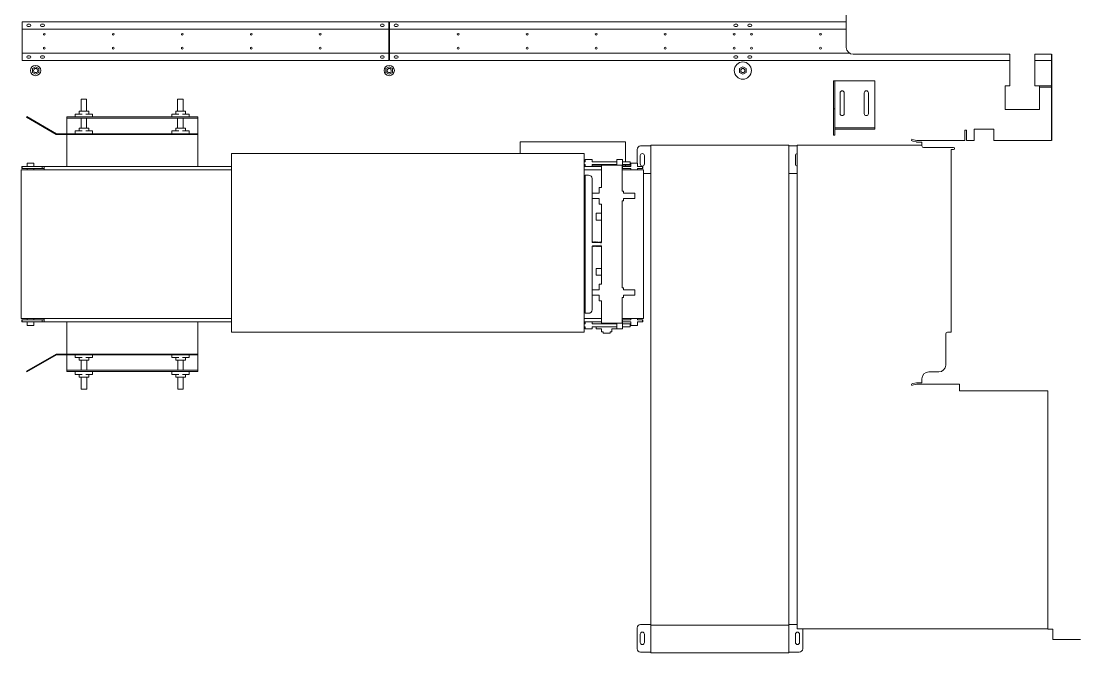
# Model space of a CAD drawing. Header units: inches. Extents: x -26985 to 86262, y -10753 to 149570.
# Drawn here: x 12086 to 15152, y 135209 to 137038 of the extents above; entities that cross this region are included whole.
import ezdxf

# ---------------------------------------------------------------- set-up
doc = ezdxf.new("R2010")
doc.units = ezdxf.units.IN
doc.header["$MEASUREMENT"] = 0

msp = doc.modelspace()

# ---------------------------------------------------------------- linework, layer by layer
at = {"color": 0, "linetype": 'Continuous', "lineweight": 0}
for p, q in [((14477.7, 136962.3), (14477.7, 137732.3)), ((12088.7, 137036.3), (12088.7, 137015.3)), ((13151.7, 137036.3), (12088.7, 137036.3)), ((12110.2, 137029.6), (12105.2, 137029.6)), ((12105.2, 137023.1), (12110.2, 137023.1)), ((12150.2, 137029.6), (12145.2, 137029.6)), ((12145.2, 137023.1), (12150.2, 137023.1)), ((13135.2, 137029.6), (13130.2, 137029.6)), ((13130.2, 137023.1), (13135.2, 137023.1)), ((13151.7, 137036.3), (13151.7, 137015.3)), ((13153.7, 137036.3), (13153.7, 137015.3)), ((14477.7, 137036.3), (13153.7, 137036.3)), ((13170.2, 137029.6), (13175.2, 137029.6)), ((13175.2, 137023.1), (13170.2, 137023.1)), ((14155.2, 137029.6), (14160.2, 137029.6)), ((14160.2, 137023.1), (14155.2, 137023.1)), ((14195.2, 137029.6), (14200.2, 137029.6)), ((14200.2, 137023.1), (14195.2, 137023.1)), ((12088.7, 137015.3), (12088.7, 136945.3)), ((13151.7, 137015.3), (12088.7, 137015.3)), ((13151.7, 136945.3), (13151.7, 137015.3)), ((13153.7, 137015.3), (13153.7, 136945.3)), ((14477.7, 137015.3), (13153.7, 137015.3)), ((12088.7, 136945.3), (12088.7, 136924.3)), ((13151.7, 136945.3), (12088.7, 136945.3)), ((12110.2, 136937.6), (12105.2, 136937.6)), ((12105.2, 136931.1), (12110.2, 136931.1)), ((12150.2, 136937.6), (12145.2, 136937.6)), ((12145.2, 136931.1), (12150.2, 136931.1)), ((13135.2, 136937.6), (13130.2, 136937.6)), ((13130.2, 136931.1), (13135.2, 136931.1)), ((13151.7, 136945.3), (13151.7, 136924.3)), ((13153.7, 136945.3), (13153.7, 136924.3)), ((14487.2, 136945.3), (13153.7, 136945.3)), ((13170.2, 136937.6), (13175.2, 136937.6)), ((13175.2, 136931.1), (13170.2, 136931.1)), ((14155.2, 136937.6), (14160.2, 136937.6)), ((14160.2, 136931.1), (14155.2, 136931.1)), ((14195.2, 136937.6), (14200.2, 136937.6)), ((14200.2, 136931.1), (14195.2, 136931.1)), ((14951.7, 136942.3), (14497.7, 136942.3)), ((14951.7, 136851.3), (14951.7, 136942.3)), ((15023.7, 136851.3), (15023.7, 136942.3)), ((15072.7, 136942.3), (15023.7, 136942.3)), ((13151.7, 136924.3), (12088.7, 136924.3)), ((12118.2, 136900.8), (12127.7, 136906.3)), ((12118.2, 136889.8), (12118.2, 136900.8)), ((12127.7, 136906.3), (12137.2, 136900.8)), ((12137.2, 136900.8), (12137.2, 136889.8)), ((13143.2, 136900.8), (13152.7, 136906.3)), ((13143.2, 136889.8), (13143.2, 136900.8)), ((13152.7, 136906.3), (13162.2, 136900.8)), ((14951.7, 136924.3), (13153.7, 136924.3)), ((13162.2, 136900.8), (13162.2, 136889.8)), ((14177.7, 136906.3), (14168.2, 136900.8)), ((14168.2, 136900.8), (14168.2, 136889.8)), ((14187.2, 136900.8), (14177.7, 136906.3)), ((14187.2, 136889.8), (14187.2, 136900.8)), ((15072.7, 136924.3), (15023.7, 136924.3)), ((12127.7, 136884.4), (12118.2, 136889.8)), ((12137.2, 136889.8), (12127.7, 136884.4)), ((13152.7, 136884.4), (13143.2, 136889.8)), ((13162.2, 136889.8), (13152.7, 136884.4)), ((14168.2, 136889.8), (14177.7, 136884.4)), ((14177.7, 136884.4), (14187.2, 136889.8)), ((14440.7, 136784.8), (14440.7, 136865.8)), ((14440.7, 136865.8), (14444.7, 136865.8)), ((14444.7, 136784.8), (14444.7, 136865.8)), ((14444.7, 136865.8), (14560.7, 136865.8)), ((14560.7, 136865.8), (14560.7, 136729.8)), ((14937.7, 136851.3), (14951.7, 136851.3)), ((14937.7, 136847.3), (14937.7, 136851.3)), ((14937.7, 136782.2), (14937.7, 136847.2)), ((15023.7, 136851.3), (15037.7, 136851.3)), ((15037.7, 136851.3), (15072.7, 136851.3)), ((15037.7, 136851.3), (15037.7, 136847.3)), ((15072.7, 136847.3), (15037.7, 136847.3)), ((15037.7, 136782.2), (15037.7, 136847.2)), ((12259.3, 136812.3), (12275.3, 136812.3)), ((12259.3, 136812.3), (12259.3, 136777.3)), ((12275.3, 136812.3), (12275.3, 136777.3)), ((12539.3, 136812.3), (12555.3, 136812.3)), ((12539.3, 136812.3), (12539.3, 136777.3)), ((12539.3, 136812.3), (12555.3, 136812.3)), ((12539.3, 136812.3), (12539.3, 136777.3)), ((12555.3, 136812.3), (12555.3, 136777.3)), ((12555.3, 136812.3), (12555.3, 136777.3)), ((14459.7, 136770.8), (14459.7, 136830.8)), ((14471.7, 136830.8), (14471.7, 136770.8)), ((14529.7, 136770.8), (14529.7, 136830.8)), ((14541.7, 136830.8), (14541.7, 136770.8)), ((12281.7, 136777.3), (12253.7, 136777.3)), ((12253.7, 136777.3), (12253.7, 136769.3)), ((12281.7, 136777.3), (12281.7, 136769.3)), ((12561.7, 136777.3), (12533.7, 136777.3)), ((12533.7, 136777.3), (12533.7, 136769.3)), ((12561.7, 136777.3), (12561.7, 136769.3)), ((14440.7, 136784.8), (14444.7, 136784.8)), ((14440.7, 136707.8), (14440.7, 136784.8)), ((14444.7, 136784.8), (14444.7, 136707.8)), ((15037.7, 136782.2), (14937.7, 136782.2)), ((12102.1, 136762.1), (12101.1, 136760.3)), ((12101.1, 136760.3), (12187.7, 136710.3)), ((12188.3, 136712.3), (12102.1, 136762.1)), ((12597.7, 136761.3), (12217.7, 136761.3)), ((12217.7, 136757.3), (12217.7, 136761.3)), ((12217.7, 136712.3), (12217.7, 136757.3)), ((12597.7, 136757.3), (12217.7, 136757.3)), ((12242.7, 136761.3), (12242.7, 136769.3)), ((12242.7, 136769.3), (12262.5, 136769.3)), ((12259.3, 136757.3), (12259.3, 136728.3)), ((12273, 136769.3), (12292.7, 136769.3)), ((12275.3, 136757.3), (12275.3, 136728.3)), ((12292.7, 136761.3), (12292.7, 136769.3)), ((12522.7, 136761.3), (12522.7, 136769.3)), ((12522.7, 136769.3), (12542.5, 136769.3)), ((12539.3, 136757.3), (12539.3, 136728.3)), ((12539.3, 136757.3), (12539.3, 136728.3)), ((12553, 136769.3), (12572.7, 136769.3)), ((12555.3, 136757.3), (12555.3, 136728.3)), ((12555.3, 136757.3), (12555.3, 136728.3)), ((12572.7, 136761.3), (12572.7, 136769.3)), ((12597.7, 136761.3), (12597.7, 136757.3)), ((12597.7, 136757.3), (12597.7, 136712.3)), ((12242.7, 136712.3), (12242.7, 136720.3)), ((12242.7, 136720.3), (12262.5, 136720.3)), ((12281.7, 136728.3), (12253.7, 136728.3)), ((12253.7, 136728.3), (12253.7, 136720.3)), ((12273, 136720.3), (12292.7, 136720.3)), ((12281.7, 136728.3), (12281.7, 136720.3)), ((12292.7, 136712.3), (12292.7, 136720.3)), ((12522.7, 136712.3), (12522.7, 136720.3)), ((12522.7, 136720.3), (12542.5, 136720.3)), ((12561.7, 136728.3), (12533.7, 136728.3)), ((12533.7, 136728.3), (12533.7, 136720.3)), ((12553, 136720.3), (12572.7, 136720.3)), ((12561.7, 136728.3), (12561.7, 136720.3)), ((12572.7, 136712.3), (12572.7, 136720.3)), ((14444.7, 136729.8), (14560.7, 136729.8)), ((14560.7, 136725.8), (14444.7, 136725.8)), ((14560.7, 136729.8), (14560.7, 136725.8)), ((14821.7, 136722.3), (14825.7, 136722.3)), ((14821.7, 136722.3), (14821.7, 136712.3)), ((14825.7, 136712.3), (14825.7, 136722.3)), ((14848.2, 136725.3), (14858.2, 136725.3)), ((14848.2, 136725.3), (14848.2, 136715.3)), ((14848.2, 136692.3), (14848.2, 136715.3)), ((14858.2, 136725.3), (14895.2, 136725.3)), ((14895.2, 136725.3), (14905.2, 136725.3)), ((14905.2, 136715.3), (14905.2, 136725.3)), ((14905.2, 136715.3), (14905.2, 136692.3)), ((12187.7, 136710.3), (12597.7, 136710.3)), ((12597.7, 136712.3), (12188.3, 136712.3)), ((12217.7, 136617.3), (12217.7, 136710.3)), ((12597.7, 136712.3), (12597.7, 136710.3)), ((12597.7, 136710.3), (12597.7, 136617.3)), ((13837.7, 136689.3), (13532.7, 136689.3)), ((13532.7, 136689.3), (13532.7, 136654.8)), ((13837.7, 136631.3), (13837.7, 136689.3)), ((14440.7, 136707.8), (14444.7, 136707.8)), ((14666.2, 136692.4), (14667.2, 136696.2)), ((14666.2, 136692.4), (14671, 136691.1)), ((14672, 136694.9), (14667.2, 136696.2)), ((14671, 136691.1), (14680.7, 136688.5)), ((14681.7, 136692.3), (14672, 136694.9)), ((14691.7, 136692.3), (14681.7, 136692.3)), ((14691.7, 136688.3), (14681.7, 136688.3)), ((14696.7, 136692.3), (14691.7, 136692.3)), ((14696.7, 136688.3), (14691.7, 136688.3)), ((14821.7, 136692.3), (14696.7, 136692.3)), ((14696.7, 136677.3), (14696.7, 136688.3)), ((14821.7, 136692.3), (14821.7, 136712.3)), ((14825.7, 136712.3), (14825.7, 136692.3)), ((14848.2, 136692.3), (14825.7, 136692.3)), ((15072.7, 136692.3), (14905.2, 136692.3)), ((12695.2, 136654.8), (13717.7, 136654.8)), ((12695.2, 136137.3), (12695.2, 136654.8)), ((13717.7, 136654.8), (13717.7, 136137.3)), ((13871.3, 136666.8), (13871.3, 136627.3)), ((13911.2, 136676.8), (13881.3, 136676.8)), ((13911.2, 135288.8), (13911.2, 136678.8)), ((14311.2, 136678.8), (13911.2, 136678.8)), ((14311.2, 135288.8), (14311.2, 136678.8)), ((14311.2, 136676.8), (14335.7, 136676.8)), ((14335.7, 136678.8), (14335.7, 135278.8)), ((14696.7, 136678.8), (14335.7, 136678.8)), ((14788.7, 136672.3), (14701.7, 136672.3)), ((14781.7, 136666.3), (14785.7, 136666.3)), ((14781.7, 136656.3), (14781.7, 136666.3)), ((14781.7, 136137.3), (14781.7, 136656.3)), ((14785.7, 136666.3), (14788.7, 136666.3)), ((12102.7, 136627.3), (12122.7, 136627.3)), ((12102.7, 136617.3), (12102.7, 136627.3)), ((12122.7, 136617.3), (12122.7, 136627.3)), ((13720.7, 136631.3), (13717.7, 136631.3)), ((13720.7, 136623.3), (13717.7, 136623.3)), ((13720.7, 136637.3), (13740.7, 136637.3)), ((13720.7, 136631.3), (13720.7, 136637.3)), ((13720.7, 136617.3), (13720.7, 136623.3)), ((13740.7, 136631.3), (13740.7, 136637.3)), ((13812.7, 136631.3), (13740.7, 136631.3)), ((13812.7, 136623.3), (13740.7, 136623.3)), ((13740.7, 136617.3), (13740.7, 136623.3)), ((13767.7, 136576.3), (13767.7, 136621.3)), ((13767.7, 136621.3), (13822.7, 136621.3)), ((13812.7, 136637.3), (13828.7, 136637.3)), ((13812.7, 136637.3), (13812.7, 136621.3)), ((13822.7, 136621.3), (13827.7, 136621.3)), ((13827.7, 136621.3), (13827.7, 136617.3)), ((13828.7, 136637.3), (13828.7, 136617.3)), ((13850.7, 136631.3), (13828.7, 136631.3)), ((13850.7, 136623.3), (13828.7, 136623.3)), ((13837.7, 136619.3), (13837.7, 136623.3)), ((13850.7, 136623.3), (13850.7, 136631.3)), ((13852.7, 136627.3), (13872.7, 136627.3)), ((13852.7, 136617.3), (13852.7, 136627.3)), ((13872.7, 136617.3), (13872.7, 136627.3)), ((13880.3, 136624.8), (13880.3, 136648.8)), ((13892.3, 136648.8), (13892.3, 136624.8)), ((14330.2, 136648.8), (14330.2, 136624.8)), ((12085.7, 136607.3), (12112.7, 136607.3)), ((12085.7, 136177.3), (12085.7, 136607.3)), ((12088.5, 136617.3), (12087.7, 136617.3)), ((12087.7, 136617.3), (12087.7, 136611.3)), ((12088.5, 136611.3), (12087.7, 136611.3)), ((12107.7, 136617.3), (12088.5, 136617.3)), ((12088.5, 136617.3), (12088.5, 136611.3)), ((12088.5, 136611.3), (12107.7, 136611.3)), ((12102.7, 136607.3), (12102.7, 136611.3)), ((12107.7, 136617.3), (12146.7, 136617.3)), ((12146.7, 136611.3), (12107.7, 136611.3)), ((12695.2, 136607.3), (12112.7, 136607.3)), ((12122.7, 136607.3), (12122.7, 136611.3)), ((12152.7, 136617.3), (12146.7, 136617.3)), ((12146.7, 136617.3), (12146.7, 136611.3)), ((12152.7, 136611.3), (12146.7, 136611.3)), ((12152.7, 136617.3), (12695.2, 136617.3)), ((12152.7, 136617.3), (12152.7, 136607.3)), ((13717.7, 136619.3), (13720.7, 136619.3)), ((13717.7, 136617.3), (13767.7, 136617.3)), ((13767.7, 136607.3), (13717.7, 136607.3)), ((13730.7, 136592.3), (13720.7, 136592.3)), ((13720.7, 136592.3), (13720.7, 136192.3)), ((13740.7, 136619.3), (13767.7, 136619.3)), ((13828.7, 136617.3), (13827.7, 136617.3)), ((13827.7, 136546.3), (13827.7, 136617.3)), ((13828.7, 136611.3), (13827.7, 136611.3)), ((13862.7, 136607.3), (13827.7, 136607.3)), ((13828.7, 136619.3), (13837.7, 136619.3)), ((13828.7, 136617.3), (13852.7, 136617.3)), ((13828.7, 136617.3), (13828.7, 136611.3)), ((13852.7, 136611.3), (13828.7, 136611.3)), ((13835.7, 136619.3), (13835.7, 136617.3)), ((13837.7, 136619.3), (13851.7, 136619.3)), ((13851.7, 136619.3), (13852.7, 136619.3)), ((13852.7, 136607.3), (13852.7, 136611.3)), ((13862.7, 136607.3), (13889.7, 136607.3)), ((13887, 136617.3), (13872.7, 136617.3)), ((13872.7, 136607.3), (13872.7, 136611.3)), ((13872.7, 136611.3), (13887, 136611.3)), ((13887, 136617.3), (13887.7, 136617.3)), ((13887, 136617.3), (13887, 136611.3)), ((13887.7, 136611.3), (13887, 136611.3)), ((13887.7, 136617.3), (13887.7, 136611.3)), ((13889.7, 136177.3), (13889.7, 136607.3)), ((13889.7, 136596.8), (13911.2, 136596.8)), ((14335.7, 136596.8), (14311.2, 136596.8)), ((13740.7, 136582.3), (13740.7, 136397.3)), ((13767.7, 136571.3), (13767.7, 136576.3)), ((13767.7, 136571.3), (13767.7, 136556.3)), ((13761.7, 136540.3), (13740.7, 136540.3)), ((13761.7, 136556.3), (13761.7, 136540.3)), ((13767.7, 136556.3), (13761.7, 136556.3)), ((13831.7, 136546.3), (13827.7, 136546.3)), ((13831.7, 136546.3), (13831.7, 136540.3)), ((13864.7, 136540.3), (13831.7, 136540.3)), ((13864.7, 136540.3), (13864.7, 136524.3)), ((13761.7, 136524.3), (13740.7, 136524.3)), ((13761.7, 136524.3), (13761.7, 136508.3)), ((13767.7, 136508.3), (13761.7, 136508.3)), ((13767.7, 136508.3), (13767.7, 136397.3)), ((13831.7, 136518.3), (13827.7, 136518.3)), ((13827.7, 136266.3), (13827.7, 136518.3)), ((13864.7, 136524.3), (13831.7, 136524.3)), ((13831.7, 136524.3), (13831.7, 136518.3)), ((13752.7, 136462.3), (13752.7, 136482.3)), ((13752.7, 136482.3), (13767.7, 136482.3)), ((13752.7, 136462.3), (13767.7, 136462.3)), ((13740.7, 136397.3), (13743.3, 136397.3)), ((13740.7, 136387.1), (13740.7, 136202.3)), ((13741.7, 136387.3), (13744.4, 136387.3)), ((13744.3, 136397.3), (13747, 136397.3)), ((13745.5, 136387.3), (13748.2, 136387.3)), ((13748, 136397.3), (13750.8, 136397.3)), ((13749.2, 136387.3), (13751.9, 136387.3)), ((13751.8, 136397.3), (13754.5, 136397.3)), ((13753, 136387.3), (13755.7, 136387.3)), ((13755.5, 136397.3), (13758.3, 136397.3)), ((13756.7, 136387.3), (13759.4, 136387.3)), ((13759.3, 136397.3), (13762, 136397.3)), ((13760.5, 136387.3), (13763.2, 136387.3)), ((13763, 136397.3), (13765.8, 136397.3)), ((13764.2, 136387.3), (13767.7, 136387.3)), ((13766.8, 136397.3), (13767.7, 136397.3)), ((13767.7, 136387.3), (13767.7, 136276.3)), ((13752.7, 136302.3), (13752.7, 136322.3)), ((13752.7, 136322.3), (13767.7, 136322.3)), ((13752.7, 136302.3), (13767.7, 136302.3)), ((13761.7, 136260.3), (13740.7, 136260.3)), ((13761.7, 136276.3), (13761.7, 136260.3)), ((13767.7, 136276.3), (13761.7, 136276.3)), ((13831.7, 136266.3), (13827.7, 136266.3)), ((13831.7, 136266.3), (13831.7, 136260.3)), ((13864.7, 136260.3), (13831.7, 136260.3)), ((13864.7, 136260.3), (13864.7, 136244.3)), ((13761.7, 136244.3), (13740.7, 136244.3)), ((13761.7, 136244.3), (13761.7, 136228.3)), ((13767.7, 136228.3), (13761.7, 136228.3)), ((13767.7, 136228.3), (13767.7, 136213.3)), ((13827.7, 136167.3), (13827.7, 136238.3)), ((13831.7, 136238.3), (13827.7, 136238.3)), ((13864.7, 136244.3), (13831.7, 136244.3)), ((13831.7, 136244.3), (13831.7, 136238.3)), ((13730.7, 136192.3), (13720.7, 136192.3)), ((13767.7, 136208.3), (13767.7, 136213.3)), ((13767.7, 136208.3), (13767.7, 136163.3)), ((12112.7, 136177.3), (12085.7, 136177.3)), ((12087.7, 136173.3), (12088.5, 136173.3)), ((12087.7, 136167.3), (12087.7, 136173.3)), ((12088.5, 136167.3), (12087.7, 136167.3)), ((12107.7, 136173.3), (12088.5, 136173.3)), ((12088.5, 136167.3), (12088.5, 136173.3)), ((12088.5, 136167.3), (12107.7, 136167.3)), ((12102.7, 136173.3), (12102.7, 136177.3)), ((12102.7, 136157.3), (12102.7, 136167.3)), ((12107.7, 136173.3), (12146.7, 136173.3)), ((12107.7, 136167.3), (12146.7, 136167.3)), ((12695.2, 136177.3), (12112.7, 136177.3)), ((12122.7, 136173.3), (12122.7, 136177.3)), ((12122.7, 136157.3), (12122.7, 136167.3)), ((12146.7, 136173.3), (12152.7, 136173.3)), ((12146.7, 136167.3), (12146.7, 136173.3)), ((12146.7, 136167.3), (12152.7, 136167.3)), ((12152.7, 136177.3), (12152.7, 136167.3)), ((12152.7, 136167.3), (12695.2, 136167.3)), ((12217.7, 136167.3), (12217.7, 136074.3)), ((12597.7, 136074.3), (12597.7, 136167.3)), ((13767.7, 136177.3), (13717.7, 136177.3)), ((13717.7, 136167.3), (13767.7, 136167.3)), ((13717.7, 136161.3), (13720.7, 136161.3)), ((13720.7, 136161.3), (13720.7, 136167.3)), ((13740.7, 136161.3), (13740.7, 136167.3)), ((13740.7, 136161.3), (13812.7, 136161.3)), ((13767.7, 136163.3), (13822.7, 136163.3)), ((13812.7, 136147.3), (13812.7, 136163.3)), ((13827.7, 136163.3), (13822.7, 136163.3)), ((13862.7, 136177.3), (13827.7, 136177.3)), ((13827.7, 136173.3), (13828.7, 136173.3)), ((13827.7, 136167.3), (13827.7, 136163.3)), ((13827.7, 136167.3), (13828.7, 136167.3)), ((13828.7, 136167.3), (13828.7, 136173.3)), ((13828.7, 136173.3), (13852.7, 136173.3)), ((13828.7, 136147.3), (13828.7, 136167.3)), ((13828.7, 136167.3), (13852.7, 136167.3)), ((13828.7, 136161.3), (13850.7, 136161.3)), ((13850.7, 136161.3), (13850.7, 136153.3)), ((13852.7, 136173.3), (13852.7, 136177.3)), ((13852.7, 136157.3), (13852.7, 136167.3)), ((13889.7, 136177.3), (13862.7, 136177.3)), ((13872.7, 136173.3), (13872.7, 136177.3)), ((13887, 136173.3), (13872.7, 136173.3)), ((13872.7, 136157.3), (13872.7, 136167.3)), ((13872.7, 136167.3), (13887, 136167.3)), ((13887, 136167.3), (13887, 136173.3)), ((13887, 136173.3), (13887.7, 136173.3)), ((13887, 136167.3), (13887.7, 136167.3)), ((13887.7, 136167.3), (13887.7, 136173.3)), ((12122.7, 136157.3), (12102.7, 136157.3)), ((12695.2, 136137.3), (13717.7, 136137.3)), ((13717.7, 136153.3), (13720.7, 136153.3)), ((13720.7, 136147.3), (13720.7, 136153.3)), ((13740.7, 136147.3), (13720.7, 136147.3)), ((13740.7, 136153.3), (13812.7, 136153.3)), ((13740.7, 136147.3), (13740.7, 136153.3)), ((13752.2, 136147.3), (13752.2, 136153.3)), ((13767.7, 136147.3), (13752.2, 136147.3)), ((13767.7, 136138.3), (13767.7, 136147.3)), ((13772.7, 136138.3), (13767.7, 136138.3)), ((13772.7, 136134.3), (13772.7, 136138.3)), ((13772.7, 136134.3), (13792.7, 136134.3)), ((13797.7, 136138.3), (13792.7, 136138.3)), ((13792.7, 136134.3), (13792.7, 136138.3)), ((13812.7, 136147.3), (13797.7, 136147.3)), ((13797.7, 136138.3), (13797.7, 136147.3)), ((13812.7, 136147.3), (13828.7, 136147.3)), ((13828.7, 136153.3), (13850.7, 136153.3)), ((13872.7, 136157.3), (13852.7, 136157.3)), ((14765.7, 136042.3), (14765.7, 136132.3)), ((14770.7, 136137.3), (14781.7, 136137.3)), ((12101.1, 136024.3), (12187.7, 136074.3)), ((12188.3, 136072.3), (12102.1, 136022.6)), ((12187.7, 136074.3), (12597.7, 136074.3)), ((12597.7, 136072.3), (12188.3, 136072.3)), ((12217.7, 136072.3), (12217.7, 136027.3)), ((12242.7, 136072.3), (12242.7, 136064.3)), ((12292.7, 136072.3), (12292.7, 136064.3)), ((12522.7, 136072.3), (12522.7, 136064.3)), ((12572.7, 136072.3), (12572.7, 136064.3)), ((12597.7, 136072.3), (12597.7, 136074.3)), ((12597.7, 136027.3), (12597.7, 136072.3)), ((12242.7, 136064.3), (12262.5, 136064.3)), ((12253.7, 136064.3), (12253.7, 136056.3)), ((12281.7, 136056.3), (12253.7, 136056.3)), ((12259.7, 136056.3), (12259.7, 136027.3)), ((12273, 136064.3), (12292.7, 136064.3)), ((12275.7, 136056.3), (12275.7, 136027.3)), ((12281.7, 136064.3), (12281.7, 136056.3)), ((12522.7, 136064.3), (12542.5, 136064.3)), ((12533.7, 136064.3), (12533.7, 136056.3)), ((12561.7, 136056.3), (12533.7, 136056.3)), ((12539.7, 136056.3), (12539.7, 136027.3)), ((12539.7, 136056.3), (12539.7, 136027.3)), ((12553, 136064.3), (12572.7, 136064.3)), ((12555.7, 136056.3), (12555.7, 136027.3)), ((12555.7, 136056.3), (12555.7, 136027.3)), ((12561.7, 136064.3), (12561.7, 136056.3)), ((12102.1, 136022.6), (12101.1, 136024.3)), ((12597.7, 136027.3), (12217.7, 136027.3)), ((12217.7, 136027.3), (12217.7, 136023.3)), ((12597.7, 136023.3), (12217.7, 136023.3)), ((12242.7, 136023.3), (12242.7, 136015.3)), ((12242.7, 136015.3), (12262.5, 136015.3)), ((12253.7, 136015.3), (12253.7, 136007.3)), ((12273, 136015.3), (12292.7, 136015.3)), ((12281.7, 136015.3), (12281.7, 136007.3)), ((12292.7, 136023.3), (12292.7, 136015.3)), ((12522.7, 136023.3), (12522.7, 136015.3)), ((12522.7, 136015.3), (12542.5, 136015.3)), ((12533.7, 136015.3), (12533.7, 136007.3)), ((12553, 136015.3), (12572.7, 136015.3)), ((12561.7, 136015.3), (12561.7, 136007.3)), ((12572.7, 136023.3), (12572.7, 136015.3)), ((12597.7, 136023.3), (12597.7, 136027.3)), ((14716.7, 136022.3), (14745.7, 136022.3)), ((12281.7, 136007.3), (12253.7, 136007.3)), ((12259.7, 136007.3), (12259.7, 135972.3)), ((12275.7, 136007.3), (12275.7, 135972.3)), ((12561.7, 136007.3), (12533.7, 136007.3)), ((12539.7, 136007.3), (12539.7, 135972.3)), ((12539.7, 136007.3), (12539.7, 135972.3)), ((12555.7, 136007.3), (12555.7, 135972.3)), ((12555.7, 136007.3), (12555.7, 135972.3)), ((14666.2, 135987.3), (14671, 135988.6)), ((14666.2, 135987.3), (14667.2, 135983.5)), ((14672, 135984.7), (14667.2, 135983.5)), ((14671, 135988.6), (14680.7, 135991.2)), ((14681.7, 135987.3), (14672, 135984.7)), ((14691.7, 135991.3), (14681.7, 135991.3)), ((14681.7, 135987.3), (14691.7, 135987.3)), ((14691.7, 135991.3), (14696.7, 135991.3)), ((14691.7, 135987.3), (14696.7, 135987.3)), ((14696.7, 136002.3), (14696.7, 135991.3)), ((14696.7, 135987.3), (14805.7, 135987.3)), ((14805.7, 135971.3), (14805.7, 135987.3)), ((12259.7, 135972.3), (12275.7, 135972.3)), ((12539.7, 135972.3), (12555.7, 135972.3)), ((12539.7, 135972.3), (12555.7, 135972.3)), ((14805.7, 135967.3), (14805.7, 135971.3)), ((14815.7, 135967.3), (14805.7, 135967.3)), ((15061.7, 135967.3), (14815.7, 135967.3)), ((15061.7, 135967.3), (15061.7, 135277.3)), ((13871.3, 135280.8), (13871.3, 135220.8)), ((13911.2, 135290.8), (13881.3, 135290.8)), ((13911.2, 135208.8), (13911.2, 135288.8)), ((14311.2, 135288.8), (13911.2, 135288.8)), ((14311.2, 135290.8), (14335.7, 135290.8)), ((14311.2, 135208.8), (14311.2, 135288.8)), ((14335.7, 135278.8), (15061.7, 135278.8)), ((14351.2, 135278.8), (14351.2, 135220.8)), ((15061.7, 135277.3), (15076.7, 135277.3)), ((15076.7, 135277.3), (15076.7, 135247.3)), ((13880.3, 135238.8), (13880.3, 135262.8)), ((13892.3, 135262.8), (13892.3, 135238.8)), ((14330.2, 135262.8), (14330.2, 135238.8)), ((14342.2, 135238.8), (14342.2, 135262.8)), ((15076.7, 135247.3), (15156.7, 135247.3)), ((13881.3, 135210.8), (13911.2, 135210.8)), ((14341.2, 135210.8), (14311.2, 135210.8)), ((14311.2, 135208.8), (13911.2, 135208.8))]:
    msp.add_line(p, q, dxfattribs=at)
msp.add_line((15072.7, 136942.3), (15072.7, 136692.3))
at = {"color": 0, "linetype": 'Continuous', "lineweight": 0, "extrusion": (1.48872e-34, 8.10423e-19, -1)}
for centre, radius in [((-12152.7, 137000.3), 2.6), ((-12352.7, 137000.3), 2.6), ((-12552.7, 137000.3), 2.6), ((-12752.7, 137000.3), 2.6), ((-12952.7, 137000.3), 2.6), ((-12152.7, 136960.3), 2.6), ((-12352.7, 136960.3), 2.6), ((-12552.7, 136960.3), 2.6), ((-12752.7, 136960.3), 2.6), ((-12952.7, 136960.3), 2.6), ((-14177.7, 136895.3), 25)]:
    msp.add_circle(centre, radius, dxfattribs=at)
at = {"color": 0, "linetype": 'Continuous', "lineweight": 0, "extrusion": (7.56002e-32, 8.10423e-19, -1)}
for centre in [(-13352.7, 137000.3), (-13552.7, 137000.3), (-13752.7, 137000.3), (-13952.7, 137000.3), (-14152.7, 137000.3), (-14202.7, 137000.3), (-14402.7, 137000.3), (-13352.7, 136960.3), (-13552.7, 136960.3), (-13752.7, 136960.3), (-13952.7, 136960.3), (-14152.7, 136960.3), (-14202.7, 136960.3), (-14402.7, 136960.3)]:
    msp.add_circle(centre, 2.6, dxfattribs=at)
at = {"color": 0, "linetype": 'Continuous', "lineweight": 0}
for centre, radius in [((12127.7, 136895.3), 15), ((12127.7, 136895.3), 6), ((13152.7, 136895.3), 15), ((13152.7, 136895.3), 6), ((14177.7, 136895.3), 6)]:
    msp.add_circle(centre, radius, dxfattribs=at)
for centre, radius, start, end in [((12105.2, 137026.3), 3.25, 90, 270), ((12110.2, 137026.3), 3.25, 270, 90), ((12145.2, 137026.3), 3.25, 90, 270), ((12150.2, 137026.3), 3.25, 270, 90), ((13130.2, 137026.3), 3.25, 90, 270), ((13135.2, 137026.3), 3.25, 270, 90), ((12105.2, 136934.3), 3.25, 90, 270), ((12110.2, 136934.3), 3.25, 270, 90), ((12145.2, 136934.3), 3.25, 90, 270), ((12150.2, 136934.3), 3.25, 270, 90), ((13130.2, 136934.3), 3.25, 90, 270), ((13135.2, 136934.3), 3.25, 270, 90), ((13881.3, 136666.8), 10, 90, 180), ((14336.2, 136648.8), 6, 94.7703, 180), ((14788.7, 136669.3), 3, 270, 90), ((14336.2, 136624.8), 6, 180, 265.2297), ((14745.7, 136042.3), 20, 270, 0), ((14681.7, 135987.3), 4, 90, 105), ((13881.3, 135280.8), 10, 90, 180), ((14336.2, 135262.8), 6, 0, 180), ((13881.3, 135220.8), 10, 180, 270), ((14336.2, 135238.8), 6, 180, 0)]:
    msp.add_arc(centre, radius, start, end, dxfattribs=at)
at = {"color": 0, "linetype": 'Continuous', "lineweight": 0, "extrusion": (4.52594e-32, 8.10423e-19, -1)}
for centre, start, end in [((-13170.2, 137026.3), 270, 90), ((-13175.2, 137026.3), 90, 270), ((-14155.2, 137026.3), 270, 90), ((-14160.2, 137026.3), 90, 270), ((-14195.2, 137026.3), 270, 90), ((-14200.2, 137026.3), 90, 270), ((-13170.2, 136934.3), 270, 90), ((-13175.2, 136934.3), 90, 270), ((-14155.2, 136934.3), 270, 90), ((-14160.2, 136934.3), 90, 270), ((-14195.2, 136934.3), 270, 90), ((-14200.2, 136934.3), 90, 270)]:
    msp.add_arc(centre, 3.25, start, end, dxfattribs=at)
at = {"color": 0, "linetype": 'Continuous', "lineweight": 0, "extrusion": (4.32761e-33, 8.10423e-19, -1)}
msp.add_arc((-14497.7, 136962.3), 20, 270, 0, dxfattribs=at)
at = {"color": 0, "linetype": 'Continuous', "lineweight": 0, "extrusion": (1.48872e-34, 8.10423e-19, -1)}
for centre, radius, start, end in [((-14465.7, 136830.8), 6, 0, 180), ((-14535.7, 136830.8), 6, 0, 180), ((-14465.7, 136770.8), 6, 180, 0), ((-14535.7, 136770.8), 6, 180, 0), ((-14681.7, 136692.3), 4, 270, 285), ((-13886.3, 136648.8), 6, 0, 180), ((-14701.7, 136677.3), 5, 270, 0), ((-13886.3, 136624.8), 6, 180, 0), ((-13730.7, 136582.3), 10, 90, 180), ((-13730.7, 136202.3), 10, 180, 270), ((-14770.7, 136132.3), 5, 0, 90), ((-14716.7, 136002.3), 20, 0, 90), ((-13886.3, 135262.8), 6, 0, 180), ((-13886.3, 135238.8), 6, 180, 0), ((-14341.2, 135220.8), 10, 180, 270)]:
    msp.add_arc(centre, radius, start, end, dxfattribs=at)
at = {"color": 0, "linetype": 'Continuous', "lineweight": 0, "extrusion": (-2.22213e-17, 2.19894e-16, -1)}
msp.add_ellipse((13766.7, 136393.5), major_axis=(0.497, 0.05), ratio=0.194517, start_param=-3.141592653596128, end_param=3.141592653583459, dxfattribs=at)
at = {"color": 0, "linetype": 'Continuous', "lineweight": 0}
for points, knots in [([(13742.4, 136387.3), (13742.4, 136387.1), (13742.3, 136386.8), (13742.2, 136386.5), (13742.2, 136386.4), (13742.1, 136386.2), (13742.1, 136386.1), (13742, 136386), (13741.9, 136386), (13741.8, 136385.9), (13741.8, 136385.9), (13741.6, 136385.8), (13741.5, 136385.8), (13741.4, 136385.9), (13741.3, 136385.9), (13741.2, 136386), (13741.1, 136386), (13741, 136386.1), (13741, 136386.2), (13740.9, 136386.4), (13740.9, 136386.6), (13740.8, 136386.9), (13740.8, 136387), (13740.7, 136387.1)], [253.56097, 253.56097, 253.56097, 253.56097, 254.939836, 254.939836, 256.02143, 256.02143, 256.68371, 256.68371, 256.993291, 256.993291, 257.255402, 257.255402, 257.664234, 257.664234, 258.022313, 258.022313, 258.416261, 258.416261, 258.989019, 258.989019, 260.439078, 260.439078, 260.918155, 260.918155, 260.918155, 260.918155]), ([(13741.7, 136387.3), (13741.7, 136387.3), (13741.7, 136387.2), (13741.8, 136387.1), (13741.8, 136386.9), (13741.8, 136386.8), (13741.9, 136386.7), (13741.9, 136386.7), (13741.9, 136386.7), (13741.9, 136386.7)], [45.574661, 45.574661, 45.574661, 45.574661, 45.862969, 45.862969, 46.756178, 46.756178, 47.556236, 47.556236, 47.825366, 47.825366, 47.825366, 47.825366]), ([(13742.6, 136397.3), (13742.6, 136397.5), (13742.6, 136397.6), (13742.7, 136398.1), (13742.8, 136398.3), (13743, 136398.6), (13743, 136398.7), (13743.1, 136398.7), (13743.2, 136398.8), (13743.3, 136398.8), (13743.4, 136398.8), (13743.6, 136398.8), (13743.7, 136398.8), (13743.8, 136398.7), (13743.9, 136398.6), (13743.9, 136398.5), (13744, 136398.5), (13744.1, 136398.3), (13744.1, 136398.1), (13744.2, 136397.7), (13744.3, 136397.5), (13744.3, 136397.3)], [64.203865, 64.203865, 64.203865, 64.203865, 65.007703, 65.007703, 67.083586, 67.083586, 67.542738, 67.542738, 67.879684, 67.879684, 68.297997, 68.297997, 68.655271, 68.655271, 69.047503, 69.047503, 69.611806, 69.611806, 71.019835, 71.019835, 72.073346, 72.073346, 72.073346, 72.073346]), ([(13743.3, 136397.3), (13743.3, 136397.4), (13743.2, 136397.5), (13743.2, 136397.7), (13743.2, 136397.8), (13743.1, 136397.9), (13743.1, 136398), (13743.1, 136398), (13743.1, 136398), (13743.1, 136398)], [234.933298, 234.933298, 234.933298, 234.933298, 235.38701, 235.38701, 236.272517, 236.272517, 237.046572, 237.046572, 237.183749, 237.183749, 237.183749, 237.183749]), ([(13746.2, 136387.3), (13746.1, 136387.1), (13746.1, 136386.8), (13746, 136386.5), (13745.9, 136386.3), (13745.8, 136386.2), (13745.8, 136386.1), (13745.7, 136386), (13745.6, 136385.9), (13745.6, 136385.9), (13745.5, 136385.9), (13745.4, 136385.8), (13745.3, 136385.8), (13745.1, 136385.9), (13745, 136385.9), (13744.9, 136386), (13744.9, 136386), (13744.8, 136386.1), (13744.8, 136386.2), (13744.6, 136386.4), (13744.6, 136386.6), (13744.5, 136387), (13744.5, 136387.1), (13744.4, 136387.3)], [215.217047, 215.217047, 215.217047, 215.217047, 216.667485, 216.667485, 217.757745, 217.757745, 218.405496, 218.405496, 218.671738, 218.671738, 218.920414, 218.920414, 219.326705, 219.326705, 219.684943, 219.684943, 220.08027, 220.08027, 220.659398, 220.659398, 222.140734, 222.140734, 223.086993, 223.086993, 223.086993, 223.086993]), ([(13745.5, 136387.3), (13745.5, 136387.3), (13745.5, 136387.2), (13745.5, 136387.1), (13745.5, 136386.9), (13745.6, 136386.8), (13745.6, 136386.7), (13745.6, 136386.7), (13745.6, 136386.7), (13745.6, 136386.7)], [83.914679, 83.914679, 83.914679, 83.914679, 84.203385, 84.203385, 85.096576, 85.096576, 85.896577, 85.896577, 86.165384, 86.165384, 86.165384, 86.165384]), ([(13746.3, 136397.3), (13746.3, 136397.5), (13746.4, 136397.6), (13746.5, 136398.1), (13746.5, 136398.3), (13746.7, 136398.6), (13746.8, 136398.7), (13746.9, 136398.7), (13746.9, 136398.8), (13747.1, 136398.8), (13747.2, 136398.8), (13747.4, 136398.8), (13747.4, 136398.8), (13747.6, 136398.7), (13747.6, 136398.6), (13747.7, 136398.5), (13747.7, 136398.5), (13747.8, 136398.3), (13747.9, 136398.1), (13748, 136397.7), (13748, 136397.5), (13748, 136397.3)], [102.543884, 102.543884, 102.543884, 102.543884, 103.347733, 103.347733, 105.423618, 105.423618, 105.882762, 105.882762, 106.219703, 106.219703, 106.638016, 106.638016, 106.99529, 106.99529, 107.387522, 107.387522, 107.951825, 107.951825, 109.359853, 109.359853, 110.413365, 110.413365, 110.413365, 110.413365]), ([(13747, 136397.3), (13747, 136397.4), (13747, 136397.5), (13746.9, 136397.7), (13746.9, 136397.8), (13746.9, 136397.9), (13746.9, 136398), (13746.9, 136398), (13746.9, 136398), (13746.9, 136398)], [196.589654, 196.589654, 196.589654, 196.589654, 197.112152, 197.112152, 197.994082, 197.994082, 198.755947, 198.755947, 198.839893, 198.839893, 198.839893, 198.839893]), ([(13749.9, 136387.3), (13749.9, 136387.1), (13749.8, 136386.9), (13749.8, 136386.6), (13749.7, 136386.5), (13749.6, 136386.3), (13749.6, 136386.2), (13749.5, 136386.1), (13749.5, 136386), (13749.3, 136385.9), (13749.3, 136385.9), (13749.1, 136385.8), (13749, 136385.8), (13748.9, 136385.9), (13748.8, 136385.9), (13748.7, 136386), (13748.6, 136386), (13748.5, 136386.1), (13748.5, 136386.2), (13748.4, 136386.4), (13748.3, 136386.6), (13748.3, 136387), (13748.2, 136387.1), (13748.2, 136387.3)], [176.873436, 176.873436, 176.873436, 176.873436, 178.015886, 178.015886, 179.073726, 179.073726, 179.737826, 179.737826, 180.229969, 180.229969, 180.565733, 180.565733, 180.979373, 180.979373, 181.336895, 181.336895, 181.731366, 181.731366, 182.306038, 182.306038, 183.765738, 183.765738, 184.743688, 184.743688, 184.743688, 184.743688]), ([(13749.2, 136387.3), (13749.2, 136387.3), (13749.2, 136387.2), (13749.3, 136387.1), (13749.3, 136386.9), (13749.3, 136386.8), (13749.4, 136386.7), (13749.4, 136386.7), (13749.4, 136386.7), (13749.4, 136386.7)], [122.254699, 122.254699, 122.254699, 122.254699, 122.543403, 122.543403, 123.436595, 123.436595, 124.236596, 124.236596, 124.505404, 124.505404, 124.505404, 124.505404]), ([(13750.1, 136397.3), (13750.1, 136397.5), (13750.1, 136397.6), (13750.2, 136398.1), (13750.3, 136398.3), (13750.5, 136398.6), (13750.5, 136398.7), (13750.6, 136398.7), (13750.7, 136398.8), (13750.8, 136398.8), (13750.9, 136398.8), (13751.1, 136398.8), (13751.2, 136398.8), (13751.3, 136398.7), (13751.4, 136398.6), (13751.4, 136398.5), (13751.5, 136398.5), (13751.6, 136398.3), (13751.6, 136398.1), (13751.7, 136397.7), (13751.8, 136397.5), (13751.8, 136397.3)], [140.883903, 140.883903, 140.883903, 140.883903, 141.687752, 141.687752, 143.763637, 143.763637, 144.222781, 144.222781, 144.559723, 144.559723, 144.978035, 144.978035, 145.335309, 145.335309, 145.727542, 145.727542, 146.291844, 146.291844, 147.699873, 147.699873, 148.753384, 148.753384, 148.753384, 148.753384]), ([(13750.8, 136397.3), (13750.8, 136397.4), (13750.8, 136397.4), (13750.7, 136397.6), (13750.7, 136397.7), (13750.6, 136397.9), (13750.6, 136397.9), (13750.6, 136398), (13750.6, 136398), (13750.6, 136398)], [158.245523, 158.245523, 158.245523, 158.245523, 158.440013, 158.440013, 159.337096, 159.337096, 160.15004, 160.15004, 160.496316, 160.496316, 160.496316, 160.496316]), ([(13753.7, 136387.3), (13753.6, 136386.9), (13753.5, 136386.7), (13753.4, 136386.3), (13753.4, 136386.2), (13753.2, 136386), (13753.1, 136385.9), (13753, 136385.9), (13753, 136385.9), (13752.9, 136385.8), (13752.8, 136385.8), (13752.6, 136385.9), (13752.5, 136385.9), (13752.4, 136386), (13752.4, 136386), (13752.3, 136386.1), (13752.2, 136386.2), (13752.1, 136386.4), (13752.1, 136386.6), (13752, 136387), (13752, 136387.2), (13751.9, 136387.3)], [138.528701, 138.528701, 138.528701, 138.528701, 140.501648, 140.501648, 141.686655, 141.686655, 142.003544, 142.003544, 142.252708, 142.252708, 142.65483, 142.65483, 143.013343, 143.013343, 143.412403, 143.412403, 144.008555, 144.008555, 145.570653, 145.570653, 146.398223, 146.398223, 146.398223, 146.398223]), ([(13753, 136387.3), (13753, 136387.3), (13753, 136387.2), (13753, 136387.1), (13753, 136386.9), (13753.1, 136386.8), (13753.1, 136386.7), (13753.1, 136386.7), (13753.1, 136386.7), (13753.1, 136386.7)], [160.594718, 160.594718, 160.594718, 160.594718, 160.883422, 160.883422, 161.776614, 161.776614, 162.576615, 162.576615, 162.845423, 162.845423, 162.845423, 162.845423]), ([(13753.8, 136397.3), (13753.8, 136397.5), (13753.9, 136397.6), (13754, 136398.1), (13754, 136398.3), (13754.2, 136398.6), (13754.3, 136398.7), (13754.4, 136398.7), (13754.4, 136398.8), (13754.6, 136398.8), (13754.7, 136398.8), (13754.9, 136398.8), (13754.9, 136398.8), (13755.1, 136398.7), (13755.1, 136398.6), (13755.2, 136398.5), (13755.2, 136398.5), (13755.3, 136398.3), (13755.4, 136398.1), (13755.5, 136397.7), (13755.5, 136397.5), (13755.5, 136397.3)], [179.223923, 179.223923, 179.223923, 179.223923, 180.027771, 180.027771, 182.103656, 182.103656, 182.562801, 182.562801, 182.899742, 182.899742, 183.318054, 183.318054, 183.675329, 183.675329, 184.067561, 184.067561, 184.631864, 184.631864, 186.039892, 186.039892, 187.093403, 187.093403, 187.093403, 187.093403]), ([(13754.5, 136397.3), (13754.5, 136397.4), (13754.5, 136397.4), (13754.5, 136397.5), (13754.5, 136397.7), (13754.4, 136397.9), (13754.4, 136397.9), (13754.4, 136398), (13754.4, 136398), (13754.4, 136398)], [119.901431, 119.901431, 119.901431, 119.901431, 119.999322, 119.999322, 120.900065, 120.900065, 121.725035, 121.725035, 122.152294, 122.152294, 122.152294, 122.152294]), ([(13757.4, 136387.3), (13757.4, 136387), (13757.3, 136386.8), (13757.2, 136386.4), (13757.2, 136386.3), (13757.1, 136386.1), (13757, 136386.1), (13756.9, 136385.9), (13756.8, 136385.9), (13756.6, 136385.8), (13756.5, 136385.8), (13756.3, 136385.9), (13756.3, 136385.9), (13756.2, 136386), (13756.1, 136386), (13756, 136386.1), (13756, 136386.2), (13755.9, 136386.5), (13755.8, 136386.7), (13755.8, 136387), (13755.7, 136387.2), (13755.7, 136387.3)], [100.186083, 100.186083, 100.186083, 100.186083, 101.701061, 101.701061, 102.799841, 102.799841, 103.428662, 103.428662, 103.900283, 103.900283, 104.318237, 104.318237, 104.67492, 104.67492, 105.07575, 105.07575, 105.678303, 105.678303, 107.270129, 107.270129, 108.053789, 108.053789, 108.053789, 108.053789]), ([(13756.7, 136387.3), (13756.7, 136387.3), (13756.7, 136387.2), (13756.8, 136387.1), (13756.8, 136386.9), (13756.8, 136386.8), (13756.9, 136386.7), (13756.9, 136386.7), (13756.9, 136386.7), (13756.9, 136386.7)], [198.934737, 198.934737, 198.934737, 198.934737, 199.223442, 199.223442, 200.116633, 200.116633, 200.916634, 200.916634, 201.185442, 201.185442, 201.185442, 201.185442]), ([(13757.6, 136397.3), (13757.6, 136397.5), (13757.6, 136397.6), (13757.7, 136398.1), (13757.8, 136398.3), (13758, 136398.6), (13758, 136398.7), (13758.1, 136398.7), (13758.2, 136398.8), (13758.3, 136398.8), (13758.4, 136398.8), (13758.6, 136398.8), (13758.7, 136398.8), (13758.8, 136398.7), (13758.9, 136398.6), (13758.9, 136398.5), (13759, 136398.5), (13759.1, 136398.3), (13759.1, 136398.1), (13759.2, 136397.7), (13759.3, 136397.5), (13759.3, 136397.3)], [217.563942, 217.563942, 217.563942, 217.563942, 218.367791, 218.367791, 220.443675, 220.443675, 220.90282, 220.90282, 221.239761, 221.239761, 221.658073, 221.658073, 222.015348, 222.015348, 222.40758, 222.40758, 222.971883, 222.971883, 224.379911, 224.379911, 225.433423, 225.433423, 225.433423, 225.433423]), ([(13758.3, 136397.3), (13758.3, 136397.4), (13758.2, 136397.5), (13758.2, 136397.7), (13758.2, 136397.8), (13758.1, 136398), (13758.1, 136398), (13758.1, 136398), (13758.1, 136398), (13758.1, 136398)], [81.559006, 81.559006, 81.559006, 81.559006, 82.141185, 82.141185, 83.019813, 83.019813, 83.770382, 83.770382, 83.808965, 83.808965, 83.808965, 83.808965]), ([(13761.2, 136387.3), (13761.1, 136387.1), (13761.1, 136386.9), (13761, 136386.6), (13761, 136386.4), (13760.9, 136386.2), (13760.8, 136386.2), (13760.8, 136386.1), (13760.7, 136386), (13760.6, 136385.9), (13760.5, 136385.9), (13760.4, 136385.8), (13760.3, 136385.8), (13760.1, 136385.9), (13760, 136385.9), (13759.9, 136386), (13759.9, 136386), (13759.8, 136386.1), (13759.8, 136386.2), (13759.7, 136386.4), (13759.6, 136386.6), (13759.5, 136387), (13759.5, 136387.1), (13759.4, 136387.3)], [61.843058, 61.843058, 61.843058, 61.843058, 63.026969, 63.026969, 64.088502, 64.088502, 64.755898, 64.755898, 65.21175, 65.21175, 65.531245, 65.531245, 65.94492, 65.94492, 66.302519, 66.302519, 66.696138, 66.696138, 67.26701, 67.26701, 68.707857, 68.707857, 69.713375, 69.713375, 69.713375, 69.713375]), ([(13760.5, 136387.3), (13760.5, 136387.3), (13760.5, 136387.2), (13760.5, 136387.1), (13760.5, 136386.9), (13760.6, 136386.8), (13760.6, 136386.7), (13760.6, 136386.7), (13760.6, 136386.7), (13760.6, 136386.7)], [237.274756, 237.274756, 237.274756, 237.274756, 237.563461, 237.563461, 238.456652, 238.456652, 239.256653, 239.256653, 239.525461, 239.525461, 239.525461, 239.525461]), ([(13761.3, 136397.3), (13761.3, 136397.5), (13761.4, 136397.6), (13761.5, 136398.1), (13761.5, 136398.3), (13761.7, 136398.6), (13761.8, 136398.7), (13761.9, 136398.7), (13761.9, 136398.8), (13762.1, 136398.8), (13762.2, 136398.8), (13762.4, 136398.8), (13762.4, 136398.8), (13762.6, 136398.7), (13762.6, 136398.6), (13762.7, 136398.5), (13762.7, 136398.5), (13762.8, 136398.3), (13762.9, 136398.1), (13763, 136397.7), (13763, 136397.5), (13763, 136397.3)], [255.903961, 255.903961, 255.903961, 255.903961, 256.70781, 256.70781, 258.783695, 258.783695, 259.242839, 259.242839, 259.57978, 259.57978, 259.998093, 259.998093, 260.355367, 260.355367, 260.747599, 260.747599, 261.311902, 261.311902, 262.71993, 262.71993, 263.773442, 263.773442, 263.773442, 263.773442]), ([(13762, 136397.3), (13762, 136397.4), (13762, 136397.4), (13762, 136397.6), (13761.9, 136397.7), (13761.9, 136397.9), (13761.9, 136397.9), (13761.9, 136398), (13761.9, 136398), (13761.9, 136398)], [43.21509, 43.21509, 43.21509, 43.21509, 43.460201, 43.460201, 44.355235, 44.355235, 45.161382, 45.161382, 45.465838, 45.465838, 45.465838, 45.465838]), ([(13764.9, 136387.3), (13764.9, 136387), (13764.8, 136386.8), (13764.7, 136386.4), (13764.7, 136386.3), (13764.6, 136386.1), (13764.5, 136386), (13764.4, 136385.9), (13764.3, 136385.9), (13764.1, 136385.8), (13764, 136385.8), (13763.8, 136385.9), (13763.8, 136385.9), (13763.7, 136386), (13763.6, 136386), (13763.5, 136386.1), (13763.5, 136386.2), (13763.4, 136386.4), (13763.3, 136386.6), (13763.3, 136387), (13763.2, 136387.2), (13763.2, 136387.3)], [23.499785, 23.499785, 23.499785, 23.499785, 25.057703, 25.057703, 26.162558, 26.162558, 26.766727, 26.766727, 27.205016, 27.205016, 27.622744, 27.622744, 27.97954, 27.97954, 28.378139, 28.378139, 28.970813, 28.970813, 30.517322, 30.517322, 31.367965, 31.367965, 31.367965, 31.367965]), ([(13764.2, 136387.3), (13764.2, 136387.3), (13764.2, 136387.2), (13764.3, 136387.1), (13764.3, 136386.9), (13764.3, 136386.8), (13764.4, 136386.7), (13764.4, 136386.7), (13764.4, 136386.7), (13764.4, 136386.7)], [275.614776, 275.614776, 275.614776, 275.614776, 275.90348, 275.90348, 276.796672, 276.796672, 277.596673, 277.596673, 277.865481, 277.865481, 277.865481, 277.865481]), ([(13765.1, 136397.3), (13765.1, 136397.5), (13765.1, 136397.6), (13765.2, 136398.1), (13765.3, 136398.3), (13765.5, 136398.6), (13765.5, 136398.7), (13765.6, 136398.7), (13765.7, 136398.8), (13765.8, 136398.8), (13765.9, 136398.8), (13766.1, 136398.8), (13766.2, 136398.8), (13766.3, 136398.7), (13766.4, 136398.6), (13766.4, 136398.5), (13766.5, 136398.5), (13766.6, 136398.3), (13766.6, 136398.1), (13766.7, 136397.7), (13766.8, 136397.5), (13766.8, 136397.3)], [294.24398, 294.24398, 294.24398, 294.24398, 295.047829, 295.047829, 297.123714, 297.123714, 297.582858, 297.582858, 297.9198, 297.9198, 298.338112, 298.338112, 298.695386, 298.695386, 299.087619, 299.087619, 299.651921, 299.651921, 301.05995, 301.05995, 302.113461, 302.113461, 302.113461, 302.113461]), ([(13765.8, 136397.3), (13765.7, 136397.6), (13765.7, 136397.8), (13765.6, 136397.9), (13765.6, 136398), (13765.6, 136398), (13765.6, 136398), (13765.6, 136398)], [4.877973, 4.877973, 4.877973, 4.877973, 6.290528, 6.290528, 7.09363, 7.09363, 7.122794, 7.122794, 7.122794, 7.122794])]:
    msp.add_open_spline(points, degree=3, knots=knots, dxfattribs=at)
msp.add_open_spline([(13766.3, 136393.5), (13766.3, 136393.5), (13766.3, 136393.5), (13766.3, 136393.5)], degree=3, dxfattribs=at)

doc.saveas('drawing.dxf')
